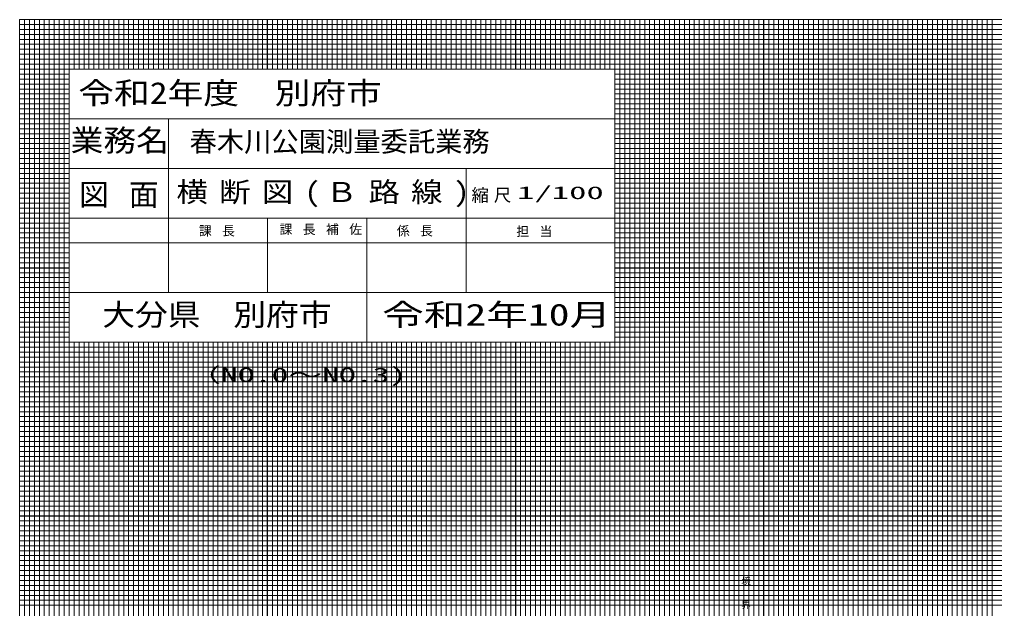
# Model space of a CAD drawing. Units: millimetres on the paper. Extents: x -400 to 400, y -1955 to 275.
# Drawn here: x -400.5 to -204, y -403.6 to -285 of the extents above; entities that cross this region are included whole.
import ezdxf
from ezdxf.enums import TextEntityAlignment as Align

# ---------------------------------------------------------------- set-up
doc = ezdxf.new("R2010")
doc.units = ezdxf.units.MM
doc.layers.add('1-0', color=7, linetype='Continuous', lineweight=13)
doc.styles.add('@ＭＳ ゴシック', font='')
doc.styles.add('ＭＳ ゴシック', font='')
doc.styles.get('@ＭＳ ゴシック').set_extended_font_data('@MS Gothic')
doc.styles.get('ＭＳ ゴシック').set_extended_font_data('MS Gothic')

msp = doc.modelspace()

# ---------------------------------------------------------------- linework, layer by layer
at = {"layer": '1-0', "color": 131}
for p, q in [((-400.5, -286), (399.5, -286)), ((-399.5, -835), (-399.5, -285)), ((-398.5, -835), (-398.5, -285)), ((-397.5, -835), (-397.5, -285)), ((-396.5, -835), (-396.5, -285)), ((-395.5, -835), (-395.5, -285)), ((-394.5, -835), (-394.5, -285)), ((-393.5, -835), (-393.5, -285)), ((-392.5, -835), (-392.5, -285)), ((-391.5, -835), (-391.5, -285)), ((-389.5, -295), (-389.5, -285)), ((-388.5, -295), (-388.5, -285)), ((-387.5, -295), (-387.5, -285)), ((-386.5, -295), (-386.5, -285)), ((-385.5, -295), (-385.5, -285)), ((-384.5, -295), (-384.5, -285)), ((-383.5, -295), (-383.5, -285)), ((-382.5, -295), (-382.5, -285)), ((-381.5, -295), (-381.5, -285)), ((-379.5, -295), (-379.5, -285)), ((-378.5, -295), (-378.5, -285)), ((-377.5, -295), (-377.5, -285)), ((-376.5, -295), (-376.5, -285)), ((-375.5, -295), (-375.5, -285)), ((-374.5, -295), (-374.5, -285)), ((-373.5, -295), (-373.5, -285)), ((-372.5, -295), (-372.5, -285)), ((-371.5, -295), (-371.5, -285)), ((-369.5, -295), (-369.5, -285)), ((-368.5, -295), (-368.5, -285)), ((-367.5, -295), (-367.5, -285)), ((-366.5, -295), (-366.5, -285)), ((-365.5, -295), (-365.5, -285)), ((-364.5, -295), (-364.5, -285)), ((-363.5, -295), (-363.5, -285)), ((-362.5, -295), (-362.5, -285)), ((-361.5, -295), (-361.5, -285)), ((-359.5, -295), (-359.5, -285)), ((-358.5, -295), (-358.5, -285)), ((-357.5, -295), (-357.5, -285)), ((-356.5, -295), (-356.5, -285)), ((-355.5, -295), (-355.5, -285)), ((-354.5, -295), (-354.5, -285)), ((-353.5, -295), (-353.5, -285)), ((-352.5, -295), (-352.5, -285)), ((-351.5, -295), (-351.5, -285)), ((-349.5, -295), (-349.5, -285)), ((-348.5, -295), (-348.5, -285)), ((-347.5, -295), (-347.5, -285)), ((-346.5, -295), (-346.5, -285)), ((-345.5, -295), (-345.5, -285)), ((-344.5, -295), (-344.5, -285)), ((-343.5, -295), (-343.5, -285)), ((-342.5, -295), (-342.5, -285)), ((-341.5, -295), (-341.5, -285)), ((-339.5, -295), (-339.5, -285)), ((-338.5, -295), (-338.5, -285)), ((-337.5, -295), (-337.5, -285)), ((-336.5, -295), (-336.5, -285)), ((-335.5, -295), (-335.5, -285)), ((-334.5, -295), (-334.5, -285)), ((-333.5, -295), (-333.5, -285)), ((-332.5, -295), (-332.5, -285)), ((-331.5, -295), (-331.5, -285)), ((-329.5, -295), (-329.5, -285)), ((-328.5, -295), (-328.5, -285)), ((-327.5, -295), (-327.5, -285)), ((-326.5, -295), (-326.5, -285)), ((-325.5, -295), (-325.5, -285)), ((-324.5, -295), (-324.5, -285)), ((-323.5, -295), (-323.5, -285)), ((-322.5, -295), (-322.5, -285)), ((-321.5, -295), (-321.5, -285)), ((-319.5, -295), (-319.5, -285)), ((-318.5, -295), (-318.5, -285)), ((-317.5, -295), (-317.5, -285)), ((-316.5, -295), (-316.5, -285)), ((-315.5, -295), (-315.5, -285)), ((-314.5, -295), (-314.5, -285)), ((-313.5, -295), (-313.5, -285)), ((-312.5, -295), (-312.5, -285)), ((-311.5, -295), (-311.5, -285)), ((-309.5, -295), (-309.5, -285)), ((-308.5, -295), (-308.5, -285)), ((-307.5, -295), (-307.5, -285)), ((-306.5, -295), (-306.5, -285)), ((-305.5, -295), (-305.5, -285)), ((-304.5, -295), (-304.5, -285)), ((-303.5, -295), (-303.5, -285)), ((-302.5, -295), (-302.5, -285)), ((-301.5, -295), (-301.5, -285)), ((-299.5, -295), (-299.5, -285)), ((-298.5, -295), (-298.5, -285)), ((-297.5, -295), (-297.5, -285)), ((-296.5, -295), (-296.5, -285)), ((-295.5, -295), (-295.5, -285)), ((-294.5, -295), (-294.5, -285)), ((-293.5, -295), (-293.5, -285)), ((-292.5, -295), (-292.5, -285)), ((-291.5, -295), (-291.5, -285)), ((-289.5, -295), (-289.5, -285)), ((-288.5, -295), (-288.5, -285)), ((-287.5, -295), (-287.5, -285)), ((-286.5, -295), (-286.5, -285)), ((-285.5, -295), (-285.5, -285)), ((-284.5, -295), (-284.5, -285)), ((-283.5, -295), (-283.5, -285)), ((-282.5, -295), (-282.5, -285)), ((-281.5, -295), (-281.5, -285)), ((-279.5, -835), (-279.5, -285)), ((-278.5, -835), (-278.5, -285)), ((-277.5, -835), (-277.5, -285)), ((-276.5, -835), (-276.5, -285)), ((-275.5, -835), (-275.5, -285)), ((-274.5, -835), (-274.5, -285)), ((-273.5, -835), (-273.5, -285)), ((-272.5, -835), (-272.5, -285)), ((-271.5, -835), (-271.5, -285)), ((-269.5, -835), (-269.5, -285)), ((-268.5, -835), (-268.5, -285)), ((-267.5, -835), (-267.5, -285)), ((-266.5, -835), (-266.5, -285)), ((-265.5, -835), (-265.5, -285)), ((-264.5, -835), (-264.5, -285)), ((-263.5, -835), (-263.5, -285)), ((-262.5, -835), (-262.5, -285)), ((-261.5, -835), (-261.5, -285)), ((-259.5, -835), (-259.5, -285)), ((-258.5, -835), (-258.5, -285)), ((-257.5, -835), (-257.5, -285)), ((-256.5, -835), (-256.5, -285)), ((-255.5, -835), (-255.5, -285)), ((-254.5, -835), (-254.5, -285)), ((-253.5, -835), (-253.5, -285)), ((-252.5, -835), (-252.5, -285)), ((-251.5, -835), (-251.5, -285)), ((-249.5, -835), (-249.5, -285)), ((-248.5, -835), (-248.5, -285)), ((-247.5, -835), (-247.5, -285)), ((-246.5, -835), (-246.5, -285)), ((-245.5, -835), (-245.5, -285)), ((-244.5, -835), (-244.5, -285)), ((-243.5, -835), (-243.5, -285)), ((-242.5, -835), (-242.5, -285)), ((-241.5, -835), (-241.5, -285)), ((-239.5, -835), (-239.5, -285)), ((-238.5, -835), (-238.5, -285)), ((-237.5, -835), (-237.5, -285)), ((-236.5, -835), (-236.5, -285)), ((-235.5, -835), (-235.5, -285)), ((-234.5, -835), (-234.5, -285)), ((-233.5, -835), (-233.5, -285)), ((-232.5, -835), (-232.5, -285)), ((-231.5, -835), (-231.5, -285)), ((-229.5, -835), (-229.5, -285)), ((-228.5, -835), (-228.5, -285)), ((-227.5, -835), (-227.5, -285)), ((-226.5, -835), (-226.5, -285)), ((-225.5, -835), (-225.5, -285)), ((-224.5, -835), (-224.5, -285)), ((-223.5, -835), (-223.5, -285)), ((-222.5, -835), (-222.5, -285)), ((-221.5, -835), (-221.5, -285)), ((-219.5, -835), (-219.5, -285)), ((-218.5, -835), (-218.5, -285)), ((-217.5, -835), (-217.5, -285)), ((-216.5, -835), (-216.5, -285)), ((-215.5, -835), (-215.5, -285)), ((-214.5, -835), (-214.5, -285)), ((-213.5, -835), (-213.5, -285)), ((-212.5, -835), (-212.5, -285)), ((-211.5, -835), (-211.5, -285)), ((-209.5, -835), (-209.5, -285)), ((-208.5, -835), (-208.5, -285)), ((-207.5, -835), (-207.5, -285)), ((-206.5, -835), (-206.5, -285)), ((-205.5, -835), (-205.5, -285)), ((-204.5, -835), (-204.5, -285)), ((-400.5, -287), (399.5, -287)), ((-400.5, -288), (399.5, -288)), ((-400.5, -289), (399.5, -289)), ((-400.5, -290), (399.5, -290)), ((-400.5, -291), (399.5, -291)), ((-400.5, -292), (399.5, -292)), ((-400.5, -293), (399.5, -293)), ((-400.5, -294), (399.5, -294)), ((-400.5, -296), (-390.5, -296)), ((-280.5, -296), (399.5, -296)), ((-400.5, -297), (-390.5, -297)), ((-400.5, -298), (-390.5, -298)), ((-280.5, -297), (399.5, -297)), ((-280.5, -298), (399.5, -298)), ((-400.5, -299), (-390.5, -299)), ((-400.5, -300), (-390.5, -300)), ((-280.5, -299), (399.5, -299)), ((-280.5, -300), (399.5, -300)), ((-400.5, -301), (-390.5, -301)), ((-400.5, -302), (-390.5, -302)), ((-280.5, -301), (399.5, -301)), ((-280.5, -302), (399.5, -302)), ((-400.5, -303), (-390.5, -303)), ((-400.5, -304), (-390.5, -304)), ((-280.5, -303), (399.5, -303)), ((-280.5, -304), (399.5, -304)), ((-400.5, -306), (-390.5, -306)), ((-280.5, -306), (399.5, -306)), ((-400.5, -307), (-390.5, -307)), ((-400.5, -308), (-390.5, -308)), ((-280.5, -307), (399.5, -307)), ((-280.5, -308), (399.5, -308)), ((-400.5, -309), (-390.5, -309)), ((-400.5, -310), (-390.5, -310)), ((-280.5, -309), (399.5, -309)), ((-280.5, -310), (399.5, -310)), ((-400.5, -311), (-390.5, -311)), ((-400.5, -312), (-390.5, -312)), ((-280.5, -311), (399.5, -311)), ((-280.5, -312), (399.5, -312)), ((-400.5, -313), (-390.5, -313)), ((-400.5, -314), (-390.5, -314)), ((-280.5, -313), (399.5, -313)), ((-280.5, -314), (399.5, -314)), ((-400.5, -316), (-390.5, -316)), ((-280.5, -316), (399.5, -316)), ((-400.5, -317), (-390.5, -317)), ((-400.5, -318), (-390.5, -318)), ((-280.5, -317), (399.5, -317)), ((-280.5, -318), (399.5, -318)), ((-400.5, -319), (-390.5, -319)), ((-400.5, -320), (-390.5, -320)), ((-280.5, -319), (399.5, -319)), ((-280.5, -320), (399.5, -320)), ((-400.5, -321), (-390.5, -321)), ((-400.5, -322), (-390.5, -322)), ((-280.5, -321), (399.5, -321)), ((-280.5, -322), (399.5, -322)), ((-400.5, -323), (-390.5, -323)), ((-400.5, -324), (-390.5, -324)), ((-280.5, -323), (399.5, -323)), ((-280.5, -324), (399.5, -324)), ((-400.5, -326), (-390.5, -326)), ((-280.5, -326), (399.5, -326)), ((-400.5, -327), (-390.5, -327)), ((-400.5, -328), (-390.5, -328)), ((-280.5, -327), (399.5, -327)), ((-280.5, -328), (399.5, -328)), ((-400.5, -329), (-390.5, -329)), ((-400.5, -330), (-390.5, -330)), ((-280.5, -329), (399.5, -329)), ((-280.5, -330), (399.5, -330)), ((-400.5, -331), (-390.5, -331)), ((-400.5, -332), (-390.5, -332)), ((-280.5, -331), (399.5, -331)), ((-280.5, -332), (399.5, -332)), ((-400.5, -333), (-390.5, -333)), ((-400.5, -334), (-390.5, -334)), ((-280.5, -333), (399.5, -333)), ((-280.5, -334), (399.5, -334)), ((-400.5, -336), (-390.5, -336)), ((-280.5, -336), (399.5, -336)), ((-400.5, -337), (-390.5, -337)), ((-280.5, -337), (399.5, -337)), ((-400.5, -338), (-390.5, -338)), ((-400.5, -339), (-390.5, -339)), ((-280.5, -338), (399.5, -338)), ((-280.5, -339), (399.5, -339)), ((-400.5, -340), (-390.5, -340)), ((-400.5, -341), (-390.5, -341)), ((-280.5, -340), (399.5, -340)), ((-280.5, -341), (399.5, -341)), ((-400.5, -342), (-390.5, -342)), ((-400.5, -343), (-390.5, -343)), ((-280.5, -342), (399.5, -342)), ((-280.5, -343), (399.5, -343)), ((-400.5, -344), (-390.5, -344)), ((-280.5, -344), (399.5, -344)), ((-400.5, -346), (-390.5, -346)), ((-400.5, -347), (-390.5, -347)), ((-280.5, -346), (399.5, -346)), ((-280.5, -347), (399.5, -347)), ((-400.5, -348), (-390.5, -348)), ((-400.5, -349), (-390.5, -349)), ((-280.5, -348), (399.5, -348)), ((-280.5, -349), (399.5, -349)), ((-400.5, -350), (-390.5, -350)), ((-400.5, -351), (399.5, -351)), ((-389.5, -835), (-389.5, -350)), ((-388.5, -835), (-388.5, -350)), ((-387.5, -835), (-387.5, -350)), ((-386.5, -835), (-386.5, -350)), ((-385.5, -835), (-385.5, -350)), ((-384.5, -835), (-384.5, -350)), ((-383.5, -835), (-383.5, -350)), ((-382.5, -835), (-382.5, -350)), ((-381.5, -835), (-381.5, -350)), ((-379.5, -835), (-379.5, -350)), ((-378.5, -835), (-378.5, -350)), ((-377.5, -835), (-377.5, -350)), ((-376.5, -835), (-376.5, -350)), ((-375.5, -835), (-375.5, -350)), ((-374.5, -835), (-374.5, -350)), ((-373.5, -835), (-373.5, -350)), ((-372.5, -835), (-372.5, -350)), ((-371.5, -835), (-371.5, -350)), ((-369.5, -835), (-369.5, -350)), ((-368.5, -835), (-368.5, -350)), ((-367.5, -835), (-367.5, -350)), ((-366.5, -835), (-366.5, -350)), ((-365.5, -835), (-365.5, -350)), ((-364.5, -835), (-364.5, -350)), ((-363.5, -835), (-363.5, -350)), ((-362.5, -835), (-362.5, -350)), ((-361.5, -835), (-361.5, -350)), ((-359.5, -835), (-359.5, -350)), ((-358.5, -835), (-358.5, -350)), ((-357.5, -835), (-357.5, -350)), ((-356.5, -835), (-356.5, -350)), ((-355.5, -835), (-355.5, -350)), ((-354.5, -835), (-354.5, -350)), ((-353.5, -835), (-353.5, -350)), ((-352.5, -835), (-352.5, -350)), ((-351.5, -835), (-351.5, -350)), ((-349.5, -835), (-349.5, -350)), ((-348.5, -835), (-348.5, -350)), ((-347.5, -835), (-347.5, -350)), ((-346.5, -835), (-346.5, -350)), ((-345.5, -835), (-345.5, -350)), ((-344.5, -835), (-344.5, -350)), ((-343.5, -835), (-343.5, -350)), ((-342.5, -835), (-342.5, -350)), ((-341.5, -835), (-341.5, -350)), ((-339.5, -835), (-339.5, -350)), ((-338.5, -835), (-338.5, -350)), ((-337.5, -835), (-337.5, -350)), ((-336.5, -835), (-336.5, -350)), ((-335.5, -835), (-335.5, -350)), ((-334.5, -835), (-334.5, -350)), ((-333.5, -835), (-333.5, -350)), ((-332.5, -835), (-332.5, -350)), ((-331.5, -835), (-331.5, -350)), ((-329.5, -835), (-329.5, -350)), ((-328.5, -835), (-328.5, -350)), ((-327.5, -835), (-327.5, -350)), ((-326.5, -835), (-326.5, -350)), ((-325.5, -835), (-325.5, -350)), ((-324.5, -835), (-324.5, -350)), ((-323.5, -835), (-323.5, -350)), ((-322.5, -835), (-322.5, -350)), ((-321.5, -835), (-321.5, -350)), ((-319.5, -835), (-319.5, -350)), ((-318.5, -835), (-318.5, -350)), ((-317.5, -835), (-317.5, -350)), ((-316.5, -835), (-316.5, -350)), ((-315.5, -835), (-315.5, -350)), ((-314.5, -835), (-314.5, -350)), ((-313.5, -835), (-313.5, -350)), ((-312.5, -835), (-312.5, -350)), ((-311.5, -835), (-311.5, -350)), ((-309.5, -835), (-309.5, -350)), ((-308.5, -835), (-308.5, -350)), ((-307.5, -835), (-307.5, -350)), ((-306.5, -835), (-306.5, -350)), ((-305.5, -835), (-305.5, -350)), ((-304.5, -835), (-304.5, -350)), ((-303.5, -835), (-303.5, -350)), ((-302.5, -835), (-302.5, -350)), ((-301.5, -835), (-301.5, -350)), ((-299.5, -835), (-299.5, -350)), ((-298.5, -835), (-298.5, -350)), ((-297.5, -835), (-297.5, -350)), ((-296.5, -835), (-296.5, -350)), ((-295.5, -835), (-295.5, -350)), ((-294.5, -835), (-294.5, -350)), ((-293.5, -835), (-293.5, -350)), ((-292.5, -835), (-292.5, -350)), ((-291.5, -835), (-291.5, -350)), ((-289.5, -835), (-289.5, -350)), ((-288.5, -835), (-288.5, -350)), ((-287.5, -835), (-287.5, -350)), ((-286.5, -835), (-286.5, -350)), ((-285.5, -835), (-285.5, -350)), ((-284.5, -835), (-284.5, -350)), ((-283.5, -835), (-283.5, -350)), ((-282.5, -835), (-282.5, -350)), ((-281.5, -835), (-281.5, -350)), ((-280.5, -350), (399.5, -350)), ((-400.5, -352), (399.5, -352)), ((-400.5, -353), (399.5, -353)), ((-400.5, -354), (399.5, -354)), ((-400.5, -356), (399.5, -356)), ((-400.5, -357), (399.5, -357)), ((-400.5, -358), (399.5, -358)), ((-400.5, -359), (399.5, -359)), ((-400.5, -360), (399.5, -360)), ((-400.5, -361), (399.5, -361)), ((-400.5, -362), (399.5, -362)), ((-400.5, -363), (399.5, -363)), ((-400.5, -364), (399.5, -364)), ((-400.5, -366), (399.5, -366)), ((-400.5, -367), (399.5, -367)), ((-400.5, -368), (399.5, -368)), ((-400.5, -369), (399.5, -369)), ((-400.5, -370), (399.5, -370)), ((-400.5, -371), (399.5, -371)), ((-400.5, -372), (399.5, -372)), ((-400.5, -373), (399.5, -373)), ((-400.5, -374), (399.5, -374)), ((-400.5, -376), (399.5, -376)), ((-400.5, -377), (399.5, -377)), ((-400.5, -378), (399.5, -378)), ((-400.5, -379), (399.5, -379)), ((-400.5, -380), (399.5, -380)), ((-400.5, -381), (399.5, -381)), ((-400.5, -382), (399.5, -382)), ((-400.5, -383), (399.5, -383)), ((-400.5, -384), (399.5, -384)), ((-400.5, -386), (399.5, -386)), ((-400.5, -387), (399.5, -387)), ((-400.5, -388), (399.5, -388)), ((-400.5, -389), (399.5, -389)), ((-400.5, -390), (399.5, -390)), ((-400.5, -391), (399.5, -391)), ((-400.5, -392), (399.5, -392)), ((-400.5, -393), (399.5, -393)), ((-400.5, -394), (399.5, -394)), ((-400.5, -396), (399.5, -396)), ((-400.5, -397), (399.5, -397)), ((-400.5, -398), (399.5, -398)), ((-400.5, -399), (399.5, -399)), ((-400.5, -400), (399.5, -400)), ((-400.5, -401), (399.5, -401)), ((-400.5, -402), (399.5, -402)), ((-400.5, -403), (399.5, -403))]:
    msp.add_line(p, q, dxfattribs=at)
at = {"layer": '1-0', "color": 131, "lineweight": 18}
for p, q in [((-390.5, -295), (-390.5, -285)), ((-380.5, -295), (-380.5, -285)), ((-370.5, -295), (-370.5, -285)), ((-360.5, -295), (-360.5, -285)), ((-340.5, -295), (-340.5, -285)), ((-330.5, -295), (-330.5, -285)), ((-320.5, -295), (-320.5, -285)), ((-310.5, -295), (-310.5, -285)), ((-290.5, -295), (-290.5, -285)), ((-280.5, -295), (-280.5, -285)), ((-270.5, -835), (-270.5, -285)), ((-260.5, -835), (-260.5, -285)), ((-240.5, -835), (-240.5, -285)), ((-230.5, -835), (-230.5, -285)), ((-220.5, -835), (-220.5, -285)), ((-210.5, -835), (-210.5, -285)), ((-400.5, -295), (-390.5, -295)), ((-280.5, -295), (399.5, -295)), ((-400.5, -305), (-390.5, -305)), ((-280.5, -305), (399.5, -305)), ((-400.5, -315), (-390.5, -315)), ((-280.5, -315), (399.5, -315)), ((-400.5, -325), (-390.5, -325)), ((-280.5, -325), (399.5, -325)), ((-400.5, -345), (-390.5, -345)), ((-280.5, -345), (399.5, -345)), ((-390.5, -835), (-390.5, -350)), ((-380.5, -835), (-380.5, -350)), ((-370.5, -835), (-370.5, -350)), ((-360.5, -835), (-360.5, -350)), ((-340.5, -835), (-340.5, -350)), ((-330.5, -835), (-330.5, -350)), ((-320.5, -835), (-320.5, -350)), ((-310.5, -835), (-310.5, -350)), ((-290.5, -835), (-290.5, -350)), ((-280.5, -835), (-280.5, -350)), ((-400.5, -355), (399.5, -355)), ((-400.5, -365), (399.5, -365)), ((-400.5, -375), (399.5, -375)), ((-400.5, -395), (399.5, -395))]:
    msp.add_line(p, q, dxfattribs=at)
at = {"layer": '1-0', "color": 4, "lineweight": 25}
for p, q in [((-350.5, -295), (-350.5, -285)), ((-300.5, -295), (-300.5, -285)), ((-250.5, -835), (-250.5, -285)), ((-400.5, -335), (-390.5, -335)), ((-280.5, -335), (399.5, -335)), ((-350.5, -835), (-350.5, -350)), ((-300.5, -835), (-300.5, -350)), ((-400.5, -385), (399.5, -385))]:
    msp.add_line(p, q, dxfattribs=at)
at = {"layer": '1-0'}
for p, q in [((-390.5, -295), (-390.5, -350)), ((-390.5, -295), (-280.5, -295)), ((-280.5, -295), (-280.5, -350)), ((-390.5, -305), (-280.5, -305)), ((-370.5, -305), (-370.5, -340)), ((-390.5, -315), (-280.5, -315)), ((-310.5, -315), (-310.5, -340)), ((-390.5, -325), (-280.5, -325)), ((-350.5, -325), (-350.5, -340)), ((-330.5, -325), (-330.5, -340)), ((-390.5, -330), (-280.5, -330)), ((-330.5, -339.654), (-330.5, -350)), ((-390.5, -340), (-280.5, -340)), ((-390.5, -350), (-280.5, -350))]:
    msp.add_line(p, q, dxfattribs=at)
msp.add_lwpolyline([(-400.5, -835), (399.5, -835), (399.5, -285), (-400.5, -285)], close=True, dxfattribs=at)

# ---------------------------------------------------------------- texts
at = {"layer": '1-0', "style": 'ＭＳ ゴシック'}
for s, height, width, p in [('令和2年度\u3000別府市', 4.399, 1.2, (-388.654, -303.328)), ('業務名', 4.399, 1.1, (-390.194, -312.877)), ('1/100', 2.566, 2, (-300.202, -321.948)), ('大分県\u3000別府市', 4.399, 1.1, (-383.813, -347.974)), ('令和2年10月', 4.399, 1.4, (-327.424, -347.974)), ('（NO.0～NO.3)', 2.933, 1.7, (-366.679, -358.942))]:
    msp.add_text(s, height=height, dxfattribs=dict(at, width=width)).set_placement(p, align=Align.BOTTOM_LEFT)
msp.add_text('春木川公園測量委託業務', height=4.032, dxfattribs=at).set_placement((-366.228, -312.815), align=Align.BOTTOM_LEFT)
at = {"layer": '1-0', "attachment_point": 7, "style": 'ＭＳ ゴシック'}
for s, insert, char_height in [('\\T1.67;図面', (-388.476, -322.94), 4.399), ('\\T1.36;\\W1.15;横断図(Ｂ路線)', (-368.866, -322.834), 4.032), ('\\T1.29;縮尺', (-309.413, -321.948), 2.566), ('\\T1.8;課長補佐', (-348.096, -328.432), 1.906), ('\\T1.8;課長', (-364.353, -328.728), 1.906), ('\\T1.8;係長', (-324.449, -328.728), 1.906), ('\\T1.8;担当', (-300.367, -328.83), 1.906)]:
    msp.add_mtext(s, dxfattribs=dict(at, insert=insert, char_height=char_height))
at = {"layer": '1-0', "insert": (-254.954, -397.167), "char_height": 1.344, "attachment_point": 7, "rotation": 270, "style": '@ＭＳ ゴシック'}
msp.add_mtext('\\T1.27;境\u3000界', dxfattribs=at)

doc.saveas('drawing.dxf')
